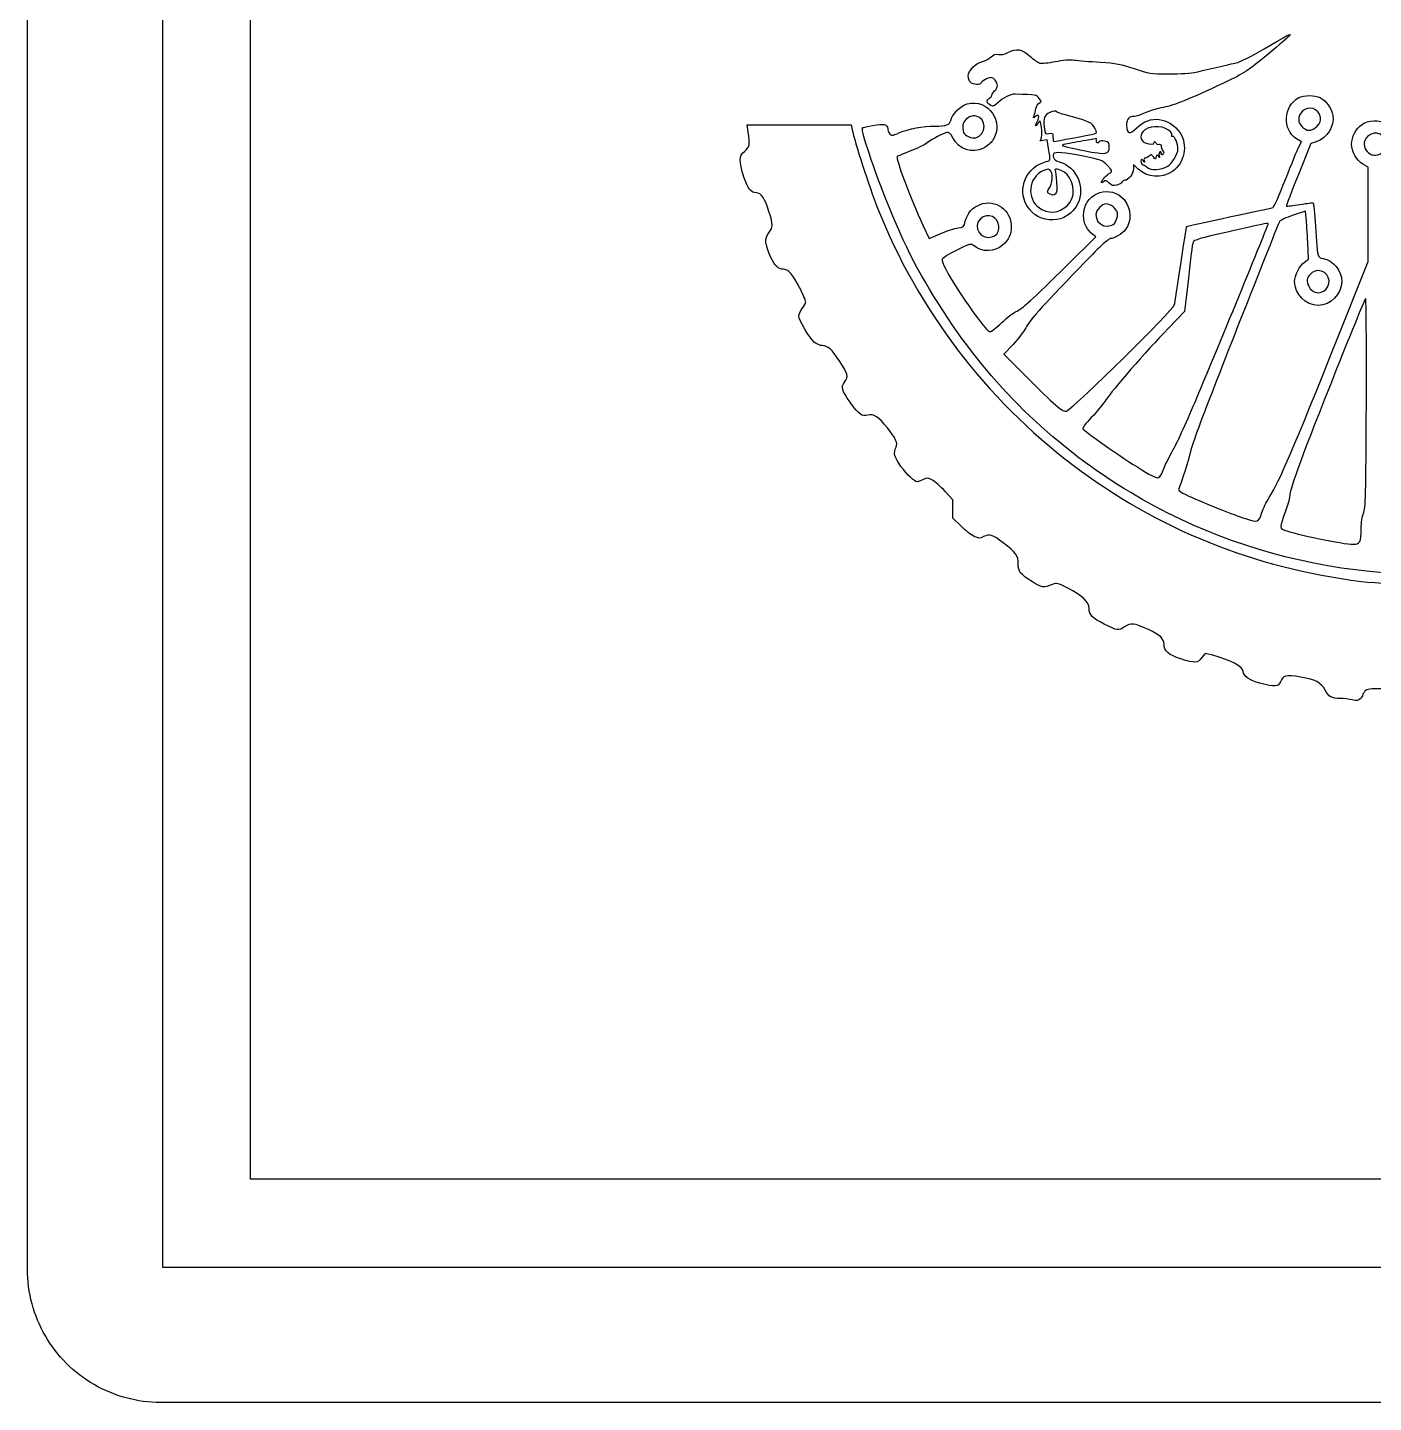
# Model space of a CAD drawing. Extents: x 12 to 317, y 11 to 186.
# Drawn here: x 12 to 63.3, y 76.6 to 128.9 of the extents above; entities that cross this region are included whole.
import ezdxf

# ---------------------------------------------------------------- set-up
doc = ezdxf.new("R2010")
doc.units = 0
doc.layers.get('0').update_dxf_attribs({"linetype": 'CONTINUOUS'})

msp = doc.modelspace()

# ---------------------------------------------------------------- linework, layer by layer
at = {"color": 3}
for p, q in [((17.19023, 178.070901), (17.19023, 81.720901)), ((20.54023, 85.070901), (20.54023, 174.720901)), ((110.19023, 85.070901), (20.54023, 85.070901)), ((17.19023, 81.720901), (113.54023, 81.720901))]:
    msp.add_line(p, q, dxfattribs=at)
at = {"color": 7}
for p, q in [((12.040474, 81.646157), (12.040474, 173.146157)), ((113.615474, 76.571157), (17.115474, 76.571157))]:
    msp.add_line(p, q, dxfattribs=at)
at = {"color": 0}
for p, q in [((39.507501, 124.964894), (39.465168, 125.240061)), ((39.465168, 125.240061), (41.449543, 125.240061)), ((41.449543, 125.240061), (43.433918, 125.240061)), ((43.433918, 125.240061), (43.470959, 125.049561)), ((50.630584, 125.393519), (50.530043, 125.277102)), ((50.662334, 125.229477), (50.630584, 125.393519)), ((50.895168, 124.668561), (50.725834, 124.642102)), ((50.953376, 124.329894), (50.895168, 124.668561)), ((60.589501, 124.594477), (60.404293, 124.700311)), ((60.949334, 124.520394), (60.473084, 123.345644)), ((60.488959, 124.403977), (60.589501, 124.594477)), ((61.150418, 124.589186), (60.949334, 124.520394)), ((54.366501, 123.552019), (54.186584, 123.726644)), ((54.186584, 123.726644), (54.186584, 123.557311)), ((63.129501, 123.626102), (62.923126, 123.742519)), ((63.129501, 121.826936), (63.129501, 123.626102)), ((60.742959, 121.948644), (60.266709, 121.789894)), ((60.769418, 121.678769), (60.742959, 121.948644)), ((63.129501, 120.027769), (63.129501, 121.826936)), ((46.159126, 121.419477), (46.397251, 120.906186)), ((46.397251, 120.906186), (46.841751, 121.096686)), ((52.747251, 120.969686), (52.567334, 121.123144)), ((51.651876, 119.884894), (52.747251, 120.969686)), ((60.854084, 120.117727), (60.827626, 120.758019)), ((60.700626, 120.006602), (60.854084, 120.117727)), ((61.997084, 117.196727), (63.129501, 120.027769)), ((56.276793, 119.392769), (56.133918, 118.122769)), ((56.133918, 118.122769), (55.514793, 117.487769)), ((49.598709, 116.873936), (49.244168, 116.503519)), ((49.244168, 116.503519), (50.090834, 115.651561)), ((47.307418, 110.957852), (47.005793, 111.275352)), ((47.307418, 110.608602), (47.307418, 110.957852)), ((47.307418, 110.254061), (47.307418, 110.608602)), ((47.614334, 109.952436), (47.307418, 110.254061)), ((56.922376, 105.099977), (56.779501, 104.930644)), ((57.208126, 105.031186), (56.922376, 105.099977))]:
    msp.add_line(p, q, dxfattribs=at)
for points in [[(59.160751, 128.129311), (60.081501, 128.663769), (60.203209, 128.732561), (60.150293, 128.647894)], [(60.150293, 128.647894), (60.134418, 128.616144), (59.753418, 128.288061), (59.303626, 127.917644)], [(48.429251, 127.647769), (48.524501, 127.668936), (48.667376, 127.743019), (48.746751, 127.817102)], [(48.746751, 127.817102), (48.852584, 127.917644), (48.921376, 127.944102), (49.037793, 127.917644)], [(49.037793, 127.917644), (49.138334, 127.896477), (49.254751, 127.917644), (49.397626, 127.991727)], [(49.397626, 127.991727), (49.736293, 128.166352), (49.921501, 128.134602), (50.228418, 127.859436)], [(50.228418, 127.859436), (50.376584, 127.727144), (50.551209, 127.605436), (50.620001, 127.589561)], [(59.303626, 127.917644), (58.531043, 127.277352), (58.435793, 127.213852), (57.620876, 126.827561)], [(58.102418, 127.594852), (58.208251, 127.610727), (58.684501, 127.848852), (59.160751, 128.129311)], [(47.889501, 127.102727), (47.889501, 127.303811), (48.180543, 127.594852), (48.429251, 127.647769)], [(50.620001, 127.589561), (50.688793, 127.573686), (50.953376, 127.600144), (51.207376, 127.647769)], [(51.207376, 127.647769), (51.503709, 127.705977), (51.757709, 127.727144), (51.932334, 127.705977)], [(51.932334, 127.705977), (52.080501, 127.684811), (52.525001, 127.647769), (52.916584, 127.626602)], [(52.916584, 127.626602), (53.535709, 127.584269), (53.710334, 127.552519), (54.213043, 127.377894)], [(54.213043, 127.377894), (54.779251, 127.182102), (54.816293, 127.176811), (55.535959, 127.176811)], [(56.567834, 127.240311), (56.726584, 127.277352), (57.097001, 127.367311), (57.388043, 127.436102)], [(57.388043, 127.436102), (57.679084, 127.504894), (58.001876, 127.578977), (58.102418, 127.594852)], [(47.974168, 126.859311), (47.926543, 126.901644), (47.889501, 127.012769), (47.889501, 127.102727)], [(48.365751, 126.822269), (48.365751, 126.742894), (48.064126, 126.769352), (47.974168, 126.859311)], [(48.752043, 127.039227), (48.662084, 127.039227), (48.365751, 126.875186), (48.365751, 126.822269)], [(49.000751, 126.737602), (49.000751, 126.864602), (48.857876, 127.039227), (48.752043, 127.039227)], [(57.620876, 126.827561), (56.308543, 126.208436), (55.763501, 125.986186), (55.319001, 125.901519)], [(55.535959, 127.176811), (55.954001, 127.176811), (56.403793, 127.203269), (56.567834, 127.240311)], [(47.852459, 126.033811), (48.651501, 126.256061), (49.286501, 125.340602), (48.820834, 124.642102)], [(48.746751, 125.975602), (48.593293, 126.054977), (48.566834, 126.181977), (48.683251, 126.245477)], [(48.683251, 126.245477), (48.741459, 126.277227), (48.789084, 126.330144), (48.789084, 126.367186)], [(48.789084, 126.367186), (48.789084, 126.404227), (48.836709, 126.473019), (48.894918, 126.525936)], [(48.894918, 126.525936), (48.953126, 126.573561), (49.000751, 126.668811), (49.000751, 126.737602)], [(49.678084, 126.404227), (49.498168, 126.409519), (49.233584, 126.277227), (49.021918, 126.076144)], [(50.588251, 126.245477), (50.487709, 126.383061), (50.498293, 126.377769), (49.678084, 126.404227)], [(50.593543, 126.065561), (50.688793, 126.113186), (50.688793, 126.118477), (50.588251, 126.245477)], [(60.404293, 124.700311), (59.853959, 125.028394), (59.901584, 125.970311), (60.483668, 126.271936)], [(60.483668, 126.271936), (60.684751, 126.377769), (61.081626, 126.372477), (61.314459, 126.261352)], [(61.314459, 126.261352), (61.531418, 126.160811), (61.732501, 125.875061), (61.785418, 125.594602)], [(47.222751, 125.404102), (47.270376, 125.636936), (47.587876, 125.959727), (47.852459, 126.033811)], [(49.021918, 126.076144), (48.884334, 125.943852), (48.836709, 125.927977), (48.746751, 125.975602)], [(50.403043, 125.584019), (50.424209, 125.642227), (50.455959, 125.763936), (50.466543, 125.853894)], [(50.466543, 125.853894), (50.482418, 125.949144), (50.535334, 126.044394), (50.593543, 126.065561)], [(50.995709, 125.711019), (50.794626, 125.621061), (50.741709, 125.483477), (50.778751, 125.165977)], [(51.281459, 125.716311), (51.170334, 125.779811), (51.143876, 125.779811), (50.995709, 125.711019)], [(51.810626, 125.552269), (51.561918, 125.615769), (51.323793, 125.689852), (51.281459, 125.716311)], [(55.319001, 125.901519), (55.096751, 125.859186), (54.784543, 125.763936), (54.625793, 125.689852)], [(60.615959, 125.742769), (60.531293, 125.663394), (60.483668, 125.552269), (60.483668, 125.451727)], [(61.309168, 125.520519), (61.240376, 125.864477), (60.859376, 125.991477), (60.615959, 125.742769)], [(43.873126, 125.134227), (43.883709, 125.134227), (44.058334, 125.171269), (44.259418, 125.208311)], [(44.259418, 125.208311), (44.656293, 125.292977), (44.820334, 125.255936), (44.820334, 125.091894)], [(45.275418, 124.938436), (45.608793, 125.081311), (46.185584, 125.187144), (46.608918, 125.187144)], [(46.608918, 125.187144), (47.058709, 125.187144), (47.185709, 125.234769), (47.222751, 125.404102)], [(47.794251, 125.435852), (47.677834, 125.330019), (47.646084, 125.123644), (47.709584, 124.949019)], [(48.185834, 125.568144), (48.032376, 125.594602), (47.937126, 125.562852), (47.794251, 125.435852)], [(48.175251, 124.742644), (48.588001, 124.843186), (48.598584, 125.504644), (48.185834, 125.568144)], [(50.445376, 125.552269), (50.366001, 125.483477), (50.360709, 125.488769), (50.403043, 125.584019)], [(50.530043, 125.277102), (50.429501, 125.160686), (50.429501, 125.160686), (50.519459, 125.356477)], [(50.519459, 125.356477), (50.614709, 125.578727), (50.588251, 125.663394), (50.445376, 125.552269)], [(50.625293, 124.642102), (50.699376, 124.668561), (50.715251, 124.964894), (50.662334, 125.229477)], [(52.715501, 125.107769), (52.614959, 125.314144), (52.477376, 125.382936), (51.810626, 125.552269)], [(54.228918, 125.557561), (54.011959, 125.557561), (53.922001, 125.462311), (53.922001, 125.213602)], [(53.922001, 125.213602), (53.922001, 124.885519), (54.054293, 124.853769), (54.324168, 125.128936)], [(54.625793, 125.689852), (54.461751, 125.615769), (54.287126, 125.557561), (54.228918, 125.557561)], [(54.324168, 125.128936), (54.816293, 125.621061), (55.535959, 125.531102), (55.959293, 124.927852)], [(55.604751, 124.959602), (55.408959, 125.197727), (54.885084, 125.240061), (54.615209, 125.044269)], [(60.483668, 125.451727), (60.483668, 125.245352), (60.690043, 125.028394), (60.880543, 125.028394)], [(60.880543, 125.028394), (60.965209, 125.028394), (61.086918, 125.091894), (61.182168, 125.187144)], [(61.785418, 125.594602), (61.854209, 125.192436), (61.568459, 124.732061), (61.150418, 124.589186)], [(61.182168, 125.187144), (61.314459, 125.324727), (61.335626, 125.377644), (61.309168, 125.520519)], [(62.494501, 124.504519), (62.499793, 124.763811), (62.663834, 125.097186), (62.870209, 125.240061)], [(62.870209, 125.240061), (63.124209, 125.425269), (63.563418, 125.441144), (63.838584, 125.282394)], [(39.364626, 124.224061), (39.560418, 124.388102), (39.581584, 124.488644), (39.507501, 124.964894)], [(43.470959, 125.049561), (43.550334, 124.610352), (44.111251, 122.879977), (44.434043, 122.065061)], [(44.751543, 122.409019), (44.180043, 123.853644), (43.767293, 125.134227), (43.873126, 125.134227)], [(44.820334, 125.091894), (44.820334, 125.038977), (44.852084, 124.954311), (44.889126, 124.901394)], [(44.889126, 124.901394), (44.952626, 124.811436), (44.973793, 124.811436), (45.275418, 124.938436)], [(47.069293, 124.943727), (46.899959, 124.890811), (46.556001, 124.710894), (46.328459, 124.552144)], [(47.296834, 124.747936), (47.201584, 124.927852), (47.153959, 124.970186), (47.069293, 124.943727)], [(48.471584, 124.351061), (48.032376, 124.123519), (47.540251, 124.292852), (47.296834, 124.747936)], [(47.709584, 124.949019), (47.757209, 124.827311), (48.027084, 124.705602), (48.175251, 124.742644)], [(50.778751, 125.165977), (50.815793, 124.880227), (50.815793, 124.874936), (50.963959, 124.906686)], [(50.963959, 124.906686), (51.106834, 124.933144), (51.117418, 124.922561), (51.117418, 124.769102)], [(51.117418, 124.769102), (51.117418, 124.679144), (51.133293, 124.605061), (51.154459, 124.605061)], [(51.154459, 124.605061), (51.196793, 124.605061), (52.493251, 124.853769), (52.689043, 124.896102)], [(52.641418, 124.689727), (52.546168, 124.668561), (52.233959, 124.615644), (51.948209, 124.568019)], [(52.779001, 124.636811), (52.805459, 124.710894), (52.784293, 124.721477), (52.641418, 124.689727)], [(52.689043, 124.896102), (52.805459, 124.922561), (52.805459, 124.927852), (52.715501, 125.107769)], [(54.615209, 125.044269), (54.414126, 124.890811), (54.419418, 124.626227), (54.631084, 124.552144)], [(55.641793, 124.822019), (55.662959, 124.848477), (55.647084, 124.911977), (55.604751, 124.959602)], [(55.684126, 124.795561), (55.641793, 124.779686), (55.625918, 124.790269), (55.641793, 124.822019)], [(55.959293, 124.927852), (56.271501, 124.483352), (56.128626, 123.763686), (55.668251, 123.462061)], [(55.879918, 124.308727), (55.879918, 124.520394), (55.758209, 124.822019), (55.684126, 124.795561)], [(63.103043, 124.790269), (62.732626, 124.425144), (63.251209, 123.843061), (63.653376, 124.171144)], [(63.796251, 124.456894), (63.859751, 124.848477), (63.388793, 125.076019), (63.103043, 124.790269)], [(39.343459, 123.245102), (39.142376, 123.874811), (39.147668, 124.038852), (39.364626, 124.224061)], [(45.667001, 124.229352), (45.418293, 124.134102), (45.201334, 124.044144), (45.180168, 124.028269)], [(46.328459, 124.552144), (46.212043, 124.467477), (45.915709, 124.324602), (45.667001, 124.229352)], [(48.820834, 124.642102), (48.757334, 124.552144), (48.603876, 124.419852), (48.471584, 124.351061)], [(50.725834, 124.642102), (50.635876, 124.626227), (50.593543, 124.626227), (50.625293, 124.642102)], [(50.863418, 123.837769), (51.032751, 123.880102), (51.032751, 123.874811), (50.953376, 124.329894)], [(51.143876, 124.128811), (51.069793, 124.012394), (51.180918, 123.864227), (51.387293, 123.811311)], [(52.281584, 124.038852), (51.524876, 124.192311), (51.196793, 124.213477), (51.143876, 124.128811)], [(51.948209, 124.568019), (51.662459, 124.520394), (51.450793, 124.467477), (51.471959, 124.446311)], [(51.471959, 124.446311), (51.493126, 124.425144), (51.868834, 124.340477), (52.297459, 124.255811)], [(52.297459, 124.255811), (53.175876, 124.086477), (53.260543, 124.102352), (53.260543, 124.398686)], [(52.884834, 124.599769), (52.837209, 124.515102), (52.747251, 124.546852), (52.779001, 124.636811)], [(53.085918, 124.610352), (52.990668, 124.631519), (52.900709, 124.626227), (52.884834, 124.599769)], [(53.260543, 124.398686), (53.260543, 124.552144), (53.239376, 124.578602), (53.085918, 124.610352)], [(54.631084, 124.552144), (54.837459, 124.478061), (54.980334, 124.483352), (54.980334, 124.568019)], [(54.980334, 124.568019), (54.980334, 124.615644), (54.990918, 124.615644), (55.027959, 124.562727)], [(55.027959, 124.562727), (55.049126, 124.520394), (55.086168, 124.493936), (55.107334, 124.493936)], [(55.107334, 124.493936), (55.213168, 124.509811), (55.244918, 124.488644), (55.244918, 124.403977)], [(55.192001, 124.208186), (55.160251, 124.187019), (55.149668, 124.123519), (55.165543, 124.060019)], [(55.244918, 124.149977), (55.244918, 124.197602), (55.218459, 124.224061), (55.192001, 124.208186)], [(55.244918, 124.403977), (55.244918, 124.351061), (55.271376, 124.282269), (55.308418, 124.245227)], [(55.308418, 124.118227), (55.260793, 124.070602), (55.244918, 124.075894), (55.244918, 124.149977)], [(55.308418, 124.245227), (55.356043, 124.197602), (55.356043, 124.165852), (55.308418, 124.118227)], [(55.493626, 123.657852), (55.662959, 123.763686), (55.879918, 124.128811), (55.879918, 124.308727)], [(59.980959, 123.160436), (60.208501, 123.737227), (60.436043, 124.292852), (60.488959, 124.403977)], [(62.923126, 123.742519), (62.685001, 123.880102), (62.494501, 124.218769), (62.494501, 124.504519)], [(45.180168, 124.028269), (45.111376, 123.970061), (45.698751, 122.414311), (46.159126, 121.419477)], [(50.127876, 122.160311), (49.741584, 122.811186), (50.112001, 123.652561), (50.863418, 123.837769)], [(51.387293, 123.811311), (52.017001, 123.641977), (52.360959, 122.848227), (52.064626, 122.239686)], [(53.197043, 123.684311), (52.995959, 123.890686), (52.969501, 123.901269), (52.281584, 124.038852)], [(53.308168, 123.414436), (53.392834, 123.462061), (53.382251, 123.488519), (53.197043, 123.684311)], [(54.477626, 123.911852), (54.435293, 123.864227), (54.504084, 123.705477), (54.567584, 123.705477)], [(54.562293, 123.864227), (54.535834, 123.906561), (54.493501, 123.927727), (54.477626, 123.911852)], [(54.588751, 123.880102), (54.615209, 123.800727), (54.609918, 123.800727), (54.562293, 123.864227)], [(54.567584, 123.705477), (54.594043, 123.705477), (54.652251, 123.668436), (54.694584, 123.626102)], [(54.636376, 123.970061), (54.588751, 123.970061), (54.572876, 123.938311), (54.588751, 123.880102)], [(54.789834, 124.049436), (54.742209, 124.007102), (54.673418, 123.970061), (54.636376, 123.970061)], [(54.694584, 123.626102), (54.832168, 123.488519), (55.244918, 123.509686), (55.493626, 123.657852)], [(54.948584, 124.012394), (54.874501, 124.118227), (54.858626, 124.123519), (54.789834, 124.049436)], [(55.033251, 123.985936), (55.033251, 123.911852), (55.017376, 123.917144), (54.948584, 124.012394)], [(55.160251, 124.012394), (55.117918, 124.107644), (55.033251, 124.091769), (55.033251, 123.985936)], [(55.165543, 124.060019), (55.176126, 123.996519), (55.176126, 123.975352), (55.160251, 124.012394)], [(39.825001, 122.647144), (39.602751, 122.647144), (39.486334, 122.795311), (39.343459, 123.245102)], [(50.651751, 123.440894), (50.117293, 123.112811), (50.143751, 122.292602), (50.699376, 122.012144)], [(50.937501, 123.546727), (50.879293, 123.546727), (50.747001, 123.499102), (50.651751, 123.440894)], [(51.006293, 122.879977), (51.149168, 123.112811), (51.106834, 123.546727), (50.937501, 123.546727)], [(51.530168, 123.440894), (51.350251, 123.552019), (51.138584, 123.583769), (51.196793, 123.493811)], [(51.196793, 123.493811), (51.212668, 123.467352), (51.239126, 123.271561), (51.255001, 123.054602)], [(51.763001, 122.282019), (52.011709, 122.615394), (51.890001, 123.218644), (51.530168, 123.440894)], [(52.969501, 123.065186), (52.969501, 123.133977), (53.160001, 123.329769), (53.308168, 123.414436)], [(53.255251, 123.017561), (53.154709, 123.118102), (53.117668, 123.128686), (53.048876, 123.070477)], [(53.853209, 123.123394), (53.810876, 123.123394), (53.763251, 123.091644), (53.747376, 123.049311)], [(54.186584, 123.557311), (54.186584, 123.372102), (53.990793, 123.123394), (53.853209, 123.123394)], [(55.668251, 123.462061), (55.244918, 123.181602), (54.710459, 123.218644), (54.366501, 123.552019)], [(59.504709, 122.086227), (59.541751, 122.096811), (59.753418, 122.583644), (59.980959, 123.160436)], [(60.473084, 123.345644), (60.208501, 122.700061), (60.002126, 122.155019), (60.018001, 122.144436)], [(40.295959, 121.932769), (40.147793, 122.419602), (39.999626, 122.647144), (39.825001, 122.647144)], [(51.016876, 122.594227), (50.879293, 122.663019), (50.879293, 122.673602), (51.006293, 122.879977)], [(51.207376, 122.599519), (51.143876, 122.551894), (51.096251, 122.546602), (51.016876, 122.594227)], [(51.255001, 123.054602), (51.281459, 122.747686), (51.270876, 122.652436), (51.207376, 122.599519)], [(52.292168, 121.906311), (52.366251, 122.673602), (53.334626, 122.975227), (53.832043, 122.387852)], [(53.048876, 123.070477), (52.990668, 123.022852), (52.969501, 123.022852), (52.969501, 123.065186)], [(53.551584, 122.938186), (53.419293, 122.906436), (53.355793, 122.927602), (53.255251, 123.017561)], [(53.747376, 123.049311), (53.731501, 123.006977), (53.641543, 122.959352), (53.551584, 122.938186)], [(44.434043, 122.065061), (45.958043, 118.212727), (48.561543, 114.789019), (51.884709, 112.275477)], [(47.122209, 117.858186), (46.079751, 119.424519), (45.476501, 120.578102), (44.751543, 122.409019)], [(47.778376, 121.562352), (47.852459, 121.869269), (48.053543, 122.091519), (48.339293, 122.202644)], [(48.339293, 122.202644), (48.931959, 122.424894), (49.529918, 121.996269), (49.529918, 121.350686)], [(52.064626, 122.239686), (51.678334, 121.440644), (50.577668, 121.393019), (50.127876, 122.160311)], [(50.699376, 122.012144), (51.085668, 121.811061), (51.493126, 121.916894), (51.763001, 122.282019)], [(52.890126, 122.091519), (52.551459, 121.758144), (52.911293, 121.234269), (53.366376, 121.408894)], [(53.144126, 122.223811), (53.075334, 122.223811), (52.958918, 122.165602), (52.890126, 122.091519)], [(53.572751, 121.879852), (53.530418, 122.049186), (53.313459, 122.223811), (53.144126, 122.223811)], [(53.832043, 122.387852), (54.107209, 122.059769), (54.123084, 121.541186), (53.874376, 121.234269)], [(57.843126, 121.726394), (58.726834, 121.911602), (59.472959, 122.070352), (59.504709, 122.086227)], [(60.018001, 122.144436), (60.028584, 122.133852), (60.261418, 122.160311), (60.531293, 122.202644)], [(60.531293, 122.202644), (60.801168, 122.250269), (61.028709, 122.276727), (61.039293, 122.266144)], [(61.039293, 122.266144), (61.049876, 122.255561), (61.086918, 121.853394), (61.118668, 121.377144)], [(40.290668, 121.128436), (40.460001, 121.350686), (40.460001, 121.398311), (40.295959, 121.932769)], [(47.503209, 121.313644), (47.709584, 121.334811), (47.725459, 121.350686), (47.778376, 121.562352)], [(48.355168, 121.657602), (48.016501, 121.355977), (48.397501, 120.800352), (48.826126, 120.980269)], [(49.053668, 121.371852), (49.053668, 121.726394), (48.630334, 121.906311), (48.355168, 121.657602)], [(52.567334, 121.123144), (52.355668, 121.313644), (52.260418, 121.572936), (52.292168, 121.906311)], [(53.366376, 121.408894), (53.493376, 121.461811), (53.609793, 121.726394), (53.572751, 121.879852)], [(56.218584, 121.361269), (56.229168, 121.377144), (56.964709, 121.541186), (57.843126, 121.726394)], [(59.748126, 121.546477), (59.658168, 121.366561), (57.255751, 115.281144), (56.843001, 114.180477)], [(60.266709, 121.789894), (60.007418, 121.705227), (59.774584, 121.594102), (59.748126, 121.546477)], [(60.827626, 120.758019), (60.811751, 121.112561), (60.785293, 121.525311), (60.769418, 121.678769)], [(40.370043, 120.186519), (40.137209, 120.699811), (40.121334, 120.906186), (40.290668, 121.128436)], [(46.841751, 121.096686), (47.085168, 121.202519), (47.381501, 121.297769), (47.503209, 121.313644)], [(48.826126, 120.980269), (49.000751, 121.054352), (49.053668, 121.149602), (49.053668, 121.371852)], [(49.529918, 121.350686), (49.529918, 121.059644), (49.434668, 120.863852), (49.196543, 120.652186)], [(53.874376, 121.234269), (53.747376, 121.080811), (53.445751, 120.900894), (53.302876, 120.900894)], [(55.985751, 119.916644), (56.096876, 120.694519), (56.202709, 121.345394), (56.218584, 121.361269)], [(57.763751, 121.149602), (56.721293, 120.916769), (56.488459, 120.847977), (56.456709, 120.763311)], [(56.530793, 114.672602), (57.255751, 116.387102), (59.319501, 121.408894), (59.319501, 121.461811)], [(59.171334, 121.467102), (59.091959, 121.445936), (58.456959, 121.303061), (57.763751, 121.149602)], [(59.319501, 121.461811), (59.319501, 121.482977), (59.256001, 121.482977), (59.171334, 121.467102)], [(61.118668, 121.377144), (61.203334, 120.138894), (61.192751, 120.181227), (61.409709, 120.144186)], [(47.460876, 120.466977), (47.169834, 120.324102), (46.915834, 120.170644), (46.899959, 120.123019)], [(48.111751, 120.625727), (47.984751, 120.720977), (47.979459, 120.720977), (47.460876, 120.466977)], [(49.196543, 120.652186), (48.894918, 120.387602), (48.429251, 120.377019), (48.111751, 120.625727)], [(53.302876, 120.900894), (53.228793, 120.900894), (52.868959, 120.562227), (52.138709, 119.805519)], [(56.456709, 120.763311), (56.430251, 120.710394), (56.350876, 120.091269), (56.276793, 119.392769)], [(40.841001, 119.736727), (40.645209, 119.736727), (40.523501, 119.853144), (40.370043, 120.186519)], [(46.899959, 120.123019), (46.857626, 120.011894), (47.058709, 119.630894), (47.587876, 118.821269)], [(60.324918, 119.271061), (60.324918, 119.503894), (60.515418, 119.874311), (60.700626, 120.006602)], [(61.409709, 120.144186), (61.801293, 120.080686), (62.118793, 119.683811), (62.124084, 119.265769)], [(41.460126, 119.043519), (41.216709, 119.525061), (41.026209, 119.736727), (40.841001, 119.736727)], [(49.709834, 118.122769), (49.942668, 118.223311), (50.313084, 118.556686), (51.651876, 119.884894)], [(52.138709, 119.805519), (50.609418, 118.212727), (50.223126, 117.784102), (50.080251, 117.503644)], [(55.747626, 118.387352), (55.763501, 118.445561), (55.869334, 119.133477), (55.985751, 119.916644)], [(60.933459, 119.551519), (60.790584, 119.413936), (60.769418, 119.265769), (60.864668, 119.085852)], [(61.224501, 119.683811), (61.123959, 119.683811), (61.012834, 119.636186), (60.933459, 119.551519)], [(61.515543, 118.969436), (61.780126, 119.228727), (61.594918, 119.683811), (61.224501, 119.683811)], [(41.698251, 118.498477), (41.698251, 118.535519), (41.592418, 118.778936), (41.460126, 119.043519)], [(61.229793, 118.360894), (60.748251, 118.360894), (60.324918, 118.789519), (60.324918, 119.271061)], [(60.864668, 119.085852), (61.007543, 118.810686), (61.303876, 118.757769), (61.515543, 118.969436)], [(62.124084, 119.265769), (62.124084, 118.794811), (61.695459, 118.360894), (61.229793, 118.360894)], [(41.565959, 118.244477), (41.640043, 118.350311), (41.698251, 118.466727), (41.698251, 118.498477)], [(47.587876, 118.821269), (48.122334, 118.006352), (48.619751, 117.355477), (48.720293, 117.355477)], [(51.636001, 114.333936), (51.995834, 114.529727), (55.694709, 118.175686), (55.747626, 118.387352)], [(63.034251, 118.625477), (63.013084, 118.625477), (62.515668, 117.413686), (61.928293, 115.937311)], [(63.060709, 114.646144), (63.071293, 116.831602), (63.055418, 118.625477), (63.034251, 118.625477)], [(41.433668, 117.953436), (41.433668, 118.006352), (41.491876, 118.138644), (41.565959, 118.244477)], [(42.015751, 116.963894), (41.841126, 117.117352), (41.433668, 117.799977), (41.433668, 117.953436)], [(54.080751, 111.227727), (51.249709, 112.931644), (48.958418, 115.111811), (47.122209, 117.858186)], [(49.164793, 117.704727), (49.365876, 117.895227), (49.614584, 118.085727), (49.709834, 118.122769)], [(48.720293, 117.355477), (48.757334, 117.355477), (48.958418, 117.514227), (49.164793, 117.704727)], [(50.080251, 117.503644), (50.011459, 117.360769), (49.794501, 117.080311), (49.598709, 116.873936)], [(55.514793, 117.487769), (54.662834, 116.604061), (53.361084, 115.111811), (53.138834, 114.762561)], [(42.327959, 116.826311), (42.248584, 116.826311), (42.111001, 116.889811), (42.015751, 116.963894)], [(42.973543, 116.254811), (42.687793, 116.694019), (42.539626, 116.826311), (42.327959, 116.826311)], [(59.356543, 111.037227), (59.785168, 111.741019), (60.256126, 112.831102), (61.997084, 117.196727)], [(43.179918, 115.439894), (43.333376, 115.646269), (43.306918, 115.746811), (42.973543, 116.254811)], [(61.928293, 115.937311), (60.594793, 112.598269), (60.171459, 111.449977), (60.139709, 111.111311)], [(43.391584, 114.667311), (43.058209, 115.143561), (43.031751, 115.238811), (43.179918, 115.439894)], [(50.090834, 115.651561), (51.170334, 114.566769), (51.519584, 114.270436), (51.636001, 114.333936)], [(53.138834, 114.762561), (53.033001, 114.603811), (52.784293, 114.296894), (52.577918, 114.085227)], [(44.063626, 114.175186), (43.841376, 114.111686), (43.719668, 114.201644), (43.391584, 114.667311)], [(44.809751, 113.693644), (44.465793, 114.122269), (44.285876, 114.238686), (44.063626, 114.175186)], [(55.678834, 112.820519), (55.800543, 113.021602), (56.181543, 113.857686), (56.530793, 114.672602)], [(56.843001, 114.180477), (56.604876, 113.556061), (56.387918, 112.926352), (56.356168, 112.778186)], [(62.954876, 110.449852), (63.034251, 110.640352), (63.044834, 111.074269), (63.060709, 114.646144)], [(45.137834, 112.963394), (45.211918, 113.106269), (45.132543, 113.286186), (44.809751, 113.693644)], [(52.577918, 114.085227), (52.360959, 113.862977), (52.228668, 113.683061), (52.260418, 113.656602)], [(52.260418, 113.656602), (52.657293, 113.302061), (54.154834, 112.275477), (54.773959, 111.936811)], [(45.323043, 112.227852), (45.079626, 112.555936), (45.026709, 112.757019), (45.137834, 112.963394)], [(55.350751, 112.169644), (55.414251, 112.328394), (55.562418, 112.624727), (55.678834, 112.820519)], [(56.356168, 112.778186), (56.303251, 112.545352), (56.006918, 111.603436), (55.911668, 111.370602)], [(45.942168, 111.640477), (45.846918, 111.640477), (45.571751, 111.899769), (45.323043, 112.227852)], [(51.884709, 112.275477), (55.107334, 109.836019), (58.779751, 108.354352), (62.864918, 107.846352)], [(54.773959, 111.936811), (55.176126, 111.719852), (55.170834, 111.714561), (55.350751, 112.169644)], [(46.175001, 111.725144), (46.074459, 111.677519), (45.968626, 111.640477), (45.942168, 111.640477)], [(46.529543, 111.698686), (46.360209, 111.804519), (46.344334, 111.804519), (46.175001, 111.725144)], [(47.005793, 111.275352), (46.841751, 111.449977), (46.624793, 111.640477), (46.529543, 111.698686)], [(70.617209, 108.735352), (65.087418, 107.354227), (58.996709, 108.269686), (54.080751, 111.227727)], [(55.911668, 111.370602), (55.879918, 111.301811), (55.985751, 111.233019), (56.419668, 111.042519)], [(56.419668, 111.042519), (57.118168, 110.730311), (57.948959, 110.402227), (58.456959, 110.238186)], [(59.081376, 110.471019), (59.129001, 110.613894), (59.250709, 110.867894), (59.356543, 111.037227)], [(60.139709, 111.111311), (60.123834, 110.968436), (60.055043, 110.703852), (59.980959, 110.523936)], [(59.980959, 110.523936), (59.912168, 110.344019), (59.838084, 110.121769), (59.816918, 110.026519)], [(58.456959, 110.238186), (58.922626, 110.084727), (58.954376, 110.095311), (59.081376, 110.471019)], [(59.816918, 110.026519), (59.790459, 109.878352), (59.806334, 109.851894), (59.938626, 109.798977)], [(62.864918, 109.851894), (62.870209, 110.084727), (62.901959, 110.322852), (62.954876, 110.449852)], [(48.117043, 109.560852), (48.011209, 109.608477), (47.783668, 109.788394), (47.614334, 109.952436)], [(48.476876, 109.550269), (48.323418, 109.470894), (48.296959, 109.476186), (48.117043, 109.560852)], [(49.223001, 109.317436), (48.810251, 109.629644), (48.693834, 109.666686), (48.476876, 109.550269)], [(59.938626, 109.798977), (60.324918, 109.645519), (62.198168, 109.259227), (62.558001, 109.259227)], [(62.558001, 109.259227), (62.812001, 109.259227), (62.864918, 109.354477), (62.864918, 109.851894)], [(49.794501, 108.513102), (49.794501, 108.825311), (49.704543, 108.952311), (49.223001, 109.317436)], [(50.339543, 107.825186), (49.852709, 108.142686), (49.794501, 108.211477), (49.794501, 108.513102)], [(51.101543, 107.729936), (50.768168, 107.592352), (50.683501, 107.602936), (50.339543, 107.825186)], [(51.683626, 107.592352), (51.297334, 107.782852), (51.260293, 107.793436), (51.101543, 107.729936)], [(52.493251, 106.814477), (52.493251, 107.057894), (52.228668, 107.311894), (51.683626, 107.592352)], [(62.864918, 107.846352), (64.071418, 107.698186), (66.812501, 107.714061), (68.024293, 107.878102)], [(53.064751, 106.221811), (52.620251, 106.444061), (52.493251, 106.576352), (52.493251, 106.814477)], [(53.842626, 106.115977), (53.615084, 105.957227), (53.583334, 105.962519), (53.064751, 106.221811)], [(54.752793, 106.010144), (54.218334, 106.264144), (54.086043, 106.280019), (53.842626, 106.115977)], [(55.350751, 105.454519), (55.350751, 105.660894), (55.207876, 105.793186), (54.752793, 106.010144)], [(55.991043, 104.893602), (55.525376, 105.041769), (55.350751, 105.195227), (55.350751, 105.454519)], [(56.779501, 104.930644), (56.610168, 104.724269), (56.536084, 104.724269), (55.991043, 104.893602)], [(58.367001, 104.417352), (58.367001, 104.602561), (57.869584, 104.861852), (57.208126, 105.031186)], [(59.002001, 103.967561), (58.610418, 104.068102), (58.367001, 104.237436), (58.367001, 104.417352)], [(60.547168, 104.200394), (59.986251, 104.295644), (59.875126, 104.269186), (59.785168, 104.015186)], [(59.785168, 104.015186), (59.721668, 103.824686), (59.578793, 103.819394), (59.002001, 103.967561)], [(61.489084, 103.708269), (61.309168, 104.009894), (61.139834, 104.099852), (60.547168, 104.200394)], [(62.071168, 103.385477), (61.732501, 103.396061), (61.637251, 103.443686), (61.489084, 103.708269)], [(63.748626, 103.755894), (63.182418, 103.755894), (63.081876, 103.745311), (63.007793, 103.660644)], [(62.520959, 103.332561), (62.404543, 103.359019), (62.203459, 103.385477), (62.071168, 103.385477)], [(62.822584, 103.369602), (62.748501, 103.300811), (62.690293, 103.295519), (62.520959, 103.332561)], [(62.917834, 103.507186), (62.917834, 103.480727), (62.875501, 103.417227), (62.822584, 103.369602)], [(63.007793, 103.660644), (62.954876, 103.607727), (62.917834, 103.538936), (62.917834, 103.507186)]]:
    msp.add_open_spline(points, degree=3, dxfattribs=at)
at = {"color": 7}
for points in [[(12.720396, 79.108657), (12.276577, 79.875437), (12.039506, 80.760197), (12.040474, 81.646157)], [(14.577974, 77.251078), (13.810226, 77.69322), (13.162537, 78.340909), (12.720396, 79.108657)], [(17.115474, 76.571157), (16.229514, 76.570189), (15.344755, 76.80726), (14.577974, 77.251078)]]:
    msp.add_open_spline(points, degree=3, dxfattribs=at)

doc.saveas('drawing.dxf')
